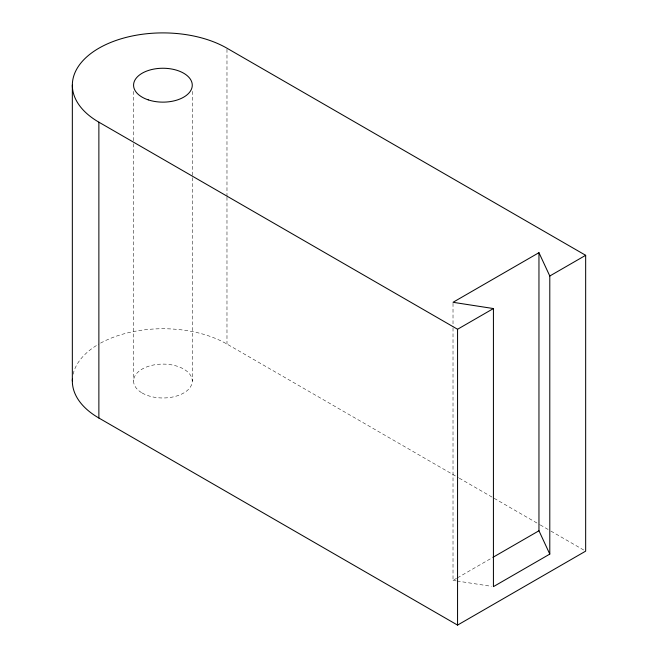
<?xml version="1.0" encoding="UTF-8"?>
<svg xmlns="http://www.w3.org/2000/svg" width="658" height="658" viewBox="0 0 658 658"><rect width="100%" height="100%" fill="white"/><g stroke="black" fill="none" stroke-linecap="round" stroke-linejoin="round"><path stroke-width="0.49" stroke-dasharray="3.29 2.47" d="M453.017 327.955L453.017 580.389L456.553 578.341M457.442 577.831L492.003 557.877M453.017 580.389L456.043 580.858M457.055 581.014L491.403 586.327M100.559 343.106A90.582 52.295 0 0 1 226.977 344.06L458.379 477.659M459.276 478.177L539.379 524.418M540.267 524.936L550.055 530.587M550.943 531.105L583.876 550.113M453.017 303.33L453.017 326.927M226.977 49.243L226.977 196.133M226.977 197.161L226.977 344.06M192.268 91.363L192.268 176.615M192.268 177.644L192.268 381.04M133.574 91.363L133.574 142.72M133.574 143.748L133.574 381.04M73.12 374.213A90.582 52.295 0 0 1 98.873 344.06M142.169 393.015A29.347 16.944 0 0 0 191.272 385.424A29.347 16.944 0 0 0 155.329 364.672A29.347 16.944 0 0 0 142.169 393.015"/><path stroke-width="0.99" d="M538.96 252.68L453.017 302.302L493.426 308.553L493.426 586.64L549.792 554.102L549.792 276.006L538.96 252.68L538.96 530.767L549.792 554.102M72.405 379.09A90.582 52.295 0 0 0 98.873 418.019L457.557 625.1L585.661 551.141L585.661 255.304L226.977 48.215A90.582 52.295 0 0 0 98.873 48.215A90.582 52.295 0 0 0 98.873 122.174L457.557 329.263L493.426 308.553M549.792 276.006L585.661 255.304M492.883 557.367L538.96 530.767M457.557 329.263L457.557 625.1M98.873 122.174L98.873 418.019M72.339 85.195L72.339 381.04M148.247 99.868A29.347 16.944 0 0 0 192.268 85.195A29.347 16.944 0 0 0 148.247 70.521A29.347 16.944 0 0 0 148.247 99.868"/></g></svg>
